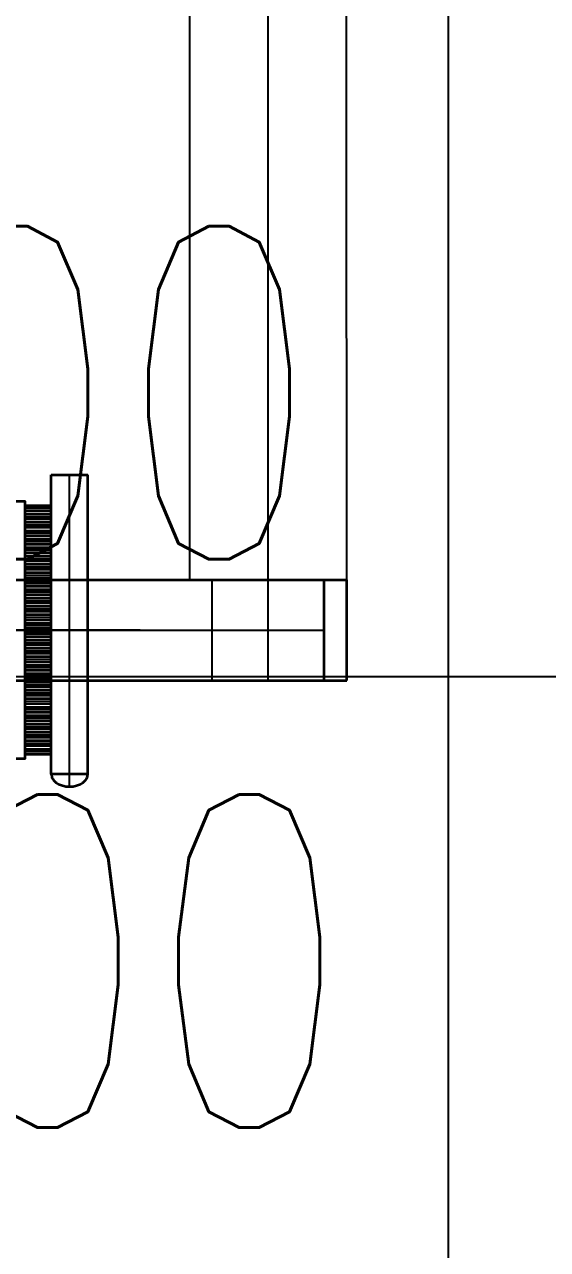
# Model space of a CAD drawing. Extents: x -170 to 1091, y -90 to 504.
# Drawn here: x 80.37 to 85.04, y 63.52 to 74.46 of the extents above; entities that cross this region are included whole.
import ezdxf

# ---------------------------------------------------------------- set-up
doc = ezdxf.new("R2010")
doc.units = 0
doc.header["$LTSCALE"] = 1000
doc.linetypes.add('CENTER', pattern=[50.8, 31.75, -6.35, 6.35, -6.35])
doc.linetypes.add('DASH', pattern=[0.35, 0.25, -0.1])
doc.layers.get('0').update_dxf_attribs({"linetype": 'CONTINUOUS'})
for name, color, linetype in [('CENTER', 2, 'CENTER'), ('DIM_COOR', 3, 'CONTINUOUS'), ('PUB_TEXT', 7, 'CONTINUOUS')]:
    doc.layers.add(name, color=color, linetype=linetype)
doc.layers.add('EB0', color=7, linetype='CONTINUOUS', lineweight=35)
doc.styles.add('_TCH_DIM', font='SIMPLEX', dxfattribs={"bigfont": 'GBCBIG'})

msp = doc.modelspace()

# ---------------------------------------------------------------- linework, layer by layer
at = {"color": 1, "linetype": 'DASH', "ltscale": 800}
msp.add_line((84.15001, 117.97583), (84.14994, 54.27583), dxfattribs=at)
at = {"layer": 'CENTER', "ltscale": 25}
msp.add_line((81.40132, 69.05002, -0.908), (70.97213, 69.05004, -0.908), dxfattribs=at)
at = {"layer": 'DIM_COOR', "color": 4, "linetype": 'Continuous'}
msp.add_line((85.86448, 68.63245), (69.14448, 68.63245), dxfattribs=at)
at = {"layer": 'EB0', "lineweight": 25}
for p, q in [((81.84498, 69.50002, -0.908), (81.84108, 103.05872, 0)), ((82.54497, 68.60002, -0.908), (82.54108, 103.05872, 0)), ((83.24497, 68.60002, -0.908), (83.24108, 103.05872, 0)), ((80.77044, 67.65252, -0.908), (80.77044, 70.43752, -0.908)), ((80.60794, 70.13752, -0.908), (80.37044, 70.13753, -0.908)), ((80.60794, 70.06252, -0.908), (80.37044, 70.06253, -0.908)), ((80.60794, 69.98752, -0.908), (80.37044, 69.98753, -0.908)), ((80.60794, 69.91252, -0.908), (80.37044, 69.91253, -0.908)), ((80.60794, 69.83752, -0.908), (80.37044, 69.83753, -0.908)), ((80.60794, 69.76252, -0.908), (80.37044, 69.76253, -0.908)), ((80.60794, 69.68752, -0.908), (80.37044, 69.68753, -0.908)), ((80.60794, 69.61252, -0.908), (80.37044, 69.61253, -0.908)), ((80.60794, 69.53752, -0.908), (80.37044, 69.53753, -0.908)), ((82.04497, 68.60002, -0.908), (82.04498, 69.50002, -0.908)), ((80.60794, 69.46252, -0.908), (80.37044, 69.46253, -0.908)), ((80.60794, 69.38752, -0.908), (80.37044, 69.38753, -0.908)), ((80.60794, 69.31252, -0.908), (80.37044, 69.31253, -0.908)), ((80.60794, 69.23752, -0.908), (80.37044, 69.23753, -0.908)), ((80.60794, 69.16252, -0.908), (80.37044, 69.16253, -0.908)), ((70.95497, 69.05004, -0.908), (83.04497, 69.05002, -0.908)), ((80.84265, 69.05002, -0.908), (72.47865, 69.05003, -0.908)), ((80.60794, 69.08752, -0.908), (80.37044, 69.08753, -0.908)), ((80.60794, 69.01252, -0.908), (80.37044, 69.01253, -0.908)), ((80.60794, 68.93752, -0.908), (80.37044, 68.93753, -0.908)), ((80.60794, 68.86252, -0.908), (80.37044, 68.86253, -0.908)), ((80.60794, 68.78752, -0.908), (80.37044, 68.78753, -0.908)), ((80.60794, 68.71252, -0.908), (80.37044, 68.71253, -0.908)), ((80.60794, 68.63752, -0.908), (80.37044, 68.63753, -0.908)), ((80.60794, 68.56252, -0.908), (80.37044, 68.56253, -0.908)), ((80.60794, 68.48752, -0.908), (80.37044, 68.48753, -0.908)), ((80.60794, 68.41252, -0.908), (80.37044, 68.41253, -0.908)), ((80.60794, 68.33752, -0.908), (80.37044, 68.33753, -0.908)), ((80.60794, 68.26252, -0.908), (80.37044, 68.26253, -0.908)), ((80.60794, 68.18752, -0.908), (80.37044, 68.18753, -0.908)), ((80.60794, 68.11252, -0.908), (80.37044, 68.11253, -0.908)), ((80.60794, 68.03752, -0.908), (80.37044, 68.03753, -0.908)), ((80.60794, 67.96252, -0.908), (80.37044, 67.96253, -0.908))]:
    msp.add_line(p, q, dxfattribs=at)
at = {"layer": 'EB0'}
for p, q in [((80.60794, 67.76252, -0.908), (80.60794, 70.43752, -0.908)), ((80.60794, 70.43752, -0.908), (80.93294, 70.43752, -0.908)), ((80.93294, 67.76252, -0.908), (80.93294, 70.43752, -0.908)), ((80.60794, 70.16002, -0.908), (80.37044, 70.16003, -0.908)), ((80.60794, 70.11502, -0.908), (80.37044, 70.11503, -0.908)), ((80.60794, 70.08502, -0.908), (80.37044, 70.08503, -0.908)), ((80.60794, 70.04002, -0.908), (80.37044, 70.04003, -0.908)), ((80.60794, 70.01002, -0.908), (80.37044, 70.01003, -0.908)), ((80.60794, 69.96502, -0.908), (80.37044, 69.96503, -0.908)), ((80.60794, 69.93502, -0.908), (80.37044, 69.93503, -0.908)), ((80.60794, 69.89002, -0.908), (80.37044, 69.89003, -0.908)), ((80.60794, 69.86002, -0.908), (80.37044, 69.86003, -0.908)), ((80.60794, 69.81502, -0.908), (80.37044, 69.81503, -0.908)), ((80.60794, 69.78502, -0.908), (80.37044, 69.78503, -0.908)), ((80.60794, 69.74002, -0.908), (80.37044, 69.74003, -0.908)), ((80.60794, 69.71002, -0.908), (80.37044, 69.71003, -0.908)), ((80.60794, 69.66502, -0.908), (80.37044, 69.66503, -0.908)), ((80.60794, 69.63502, -0.908), (80.37044, 69.63503, -0.908)), ((80.60794, 69.59002, -0.908), (80.37044, 69.59003, -0.908)), ((80.06098, 69.50003, -0.908), (83.04498, 69.50002, -0.908)), ((80.60794, 69.56002, -0.908), (80.37044, 69.56003, -0.908)), ((80.60794, 69.51502, -0.908), (80.37044, 69.51503, -0.908)), ((80.60794, 69.48502, -0.908), (80.37044, 69.48503, -0.908)), ((83.04497, 68.60002, -0.908), (83.04498, 69.50002, -0.908)), ((83.04498, 69.50002, -0.908), (83.24498, 69.50002, -0.908)), ((83.24497, 68.60002, -0.908), (83.24498, 69.50002, -0.908)), ((80.60794, 69.44002, -0.908), (80.37044, 69.44003, -0.908)), ((80.60794, 69.41002, -0.908), (80.37044, 69.41003, -0.908)), ((80.60794, 69.36502, -0.908), (80.37044, 69.36503, -0.908)), ((80.60794, 69.33502, -0.908), (80.37044, 69.33503, -0.908)), ((80.60794, 69.29002, -0.908), (80.37044, 69.29003, -0.908)), ((80.60794, 69.26002, -0.908), (80.37044, 69.26003, -0.908)), ((80.60794, 69.21502, -0.908), (80.37044, 69.21503, -0.908)), ((80.60794, 69.18502, -0.908), (80.37044, 69.18503, -0.908)), ((80.60794, 69.14002, -0.908), (80.37044, 69.14003, -0.908)), ((80.60794, 69.11002, -0.908), (80.37044, 69.11003, -0.908)), ((80.60794, 69.06502, -0.908), (80.37044, 69.06503, -0.908)), ((80.60794, 69.03502, -0.908), (80.37044, 69.03503, -0.908)), ((80.60794, 68.99002, -0.908), (80.37044, 68.99003, -0.908)), ((80.60794, 68.96002, -0.908), (80.37044, 68.96003, -0.908)), ((80.60794, 68.91502, -0.908), (80.37044, 68.91503, -0.908)), ((80.60794, 68.88502, -0.908), (80.37044, 68.88503, -0.908)), ((80.60794, 68.84002, -0.908), (80.37044, 68.84003, -0.908)), ((80.60794, 68.81002, -0.908), (80.37044, 68.81003, -0.908)), ((80.60794, 68.76502, -0.908), (80.37044, 68.76503, -0.908)), ((80.60794, 68.73502, -0.908), (80.37044, 68.73503, -0.908)), ((80.06097, 68.60003, -0.908), (83.04497, 68.60002, -0.908)), ((80.60794, 68.69002, -0.908), (80.37044, 68.69003, -0.908)), ((80.60794, 68.66002, -0.908), (80.37044, 68.66003, -0.908)), ((80.60794, 68.61502, -0.908), (80.37044, 68.61503, -0.908)), ((83.04497, 68.60002, -0.908), (83.24497, 68.60002, -0.908)), ((80.60794, 68.58502, -0.908), (80.37044, 68.58503, -0.908)), ((80.60794, 68.54002, -0.908), (80.37044, 68.54003, -0.908)), ((80.60794, 68.51002, -0.908), (80.37044, 68.51003, -0.908)), ((80.60794, 68.46502, -0.908), (80.37044, 68.46503, -0.908)), ((80.60794, 68.43502, -0.908), (80.37044, 68.43503, -0.908)), ((80.60794, 68.39002, -0.908), (80.37044, 68.39003, -0.908)), ((80.60794, 68.36002, -0.908), (80.37044, 68.36003, -0.908)), ((80.60794, 68.31502, -0.908), (80.37044, 68.31503, -0.908)), ((80.60794, 68.28502, -0.908), (80.37044, 68.28503, -0.908)), ((80.60794, 68.24002, -0.908), (80.37044, 68.24003, -0.908)), ((80.60794, 68.21002, -0.908), (80.37044, 68.21003, -0.908)), ((80.60794, 68.16502, -0.908), (80.37044, 68.16503, -0.908)), ((80.60794, 68.13502, -0.908), (80.37044, 68.13503, -0.908)), ((80.60794, 68.09002, -0.908), (80.37044, 68.09003, -0.908)), ((80.60794, 68.06002, -0.908), (80.37044, 68.06003, -0.908)), ((80.60794, 68.01502, -0.908), (80.37044, 68.01503, -0.908)), ((80.60794, 67.98502, -0.908), (80.37044, 67.98503, -0.908)), ((80.60794, 67.94002, -0.908), (80.37044, 67.94003, -0.908)), ((80.93294, 67.76252, -0.908), (80.60794, 67.76252, -0.908))]:
    msp.add_line(p, q, dxfattribs=at)
at = {"layer": 'EB0', "elevation": -0.908}
for points in [[(73.67044, 67.90003), (73.67044, 70.20003), (80.37044, 70.20003), (80.37044, 67.90003), (77.02044, 67.90003)], [(80.60794, 67.76252), (80.60829, 67.75533), (80.60933, 67.74817), (80.61106, 67.74106), (80.61348, 67.73405), (80.61656, 67.72717), (80.62031, 67.72043), (80.6247, 67.71387), (80.62971, 67.70752), (80.63532, 67.70141), (80.64152, 67.69556), (80.64826, 67.69), (80.65553, 67.68474), (80.66329, 67.67982), (80.67151, 67.67526), (80.68016, 67.67106), (80.68919, 67.66726), (80.69857, 67.66387), (80.70825, 67.6609), (80.7182, 67.65836), (80.72838, 67.65627), (80.73874, 67.65464), (80.74923, 67.65347), (80.75981, 67.65276), (80.77044, 67.65252), (80.78107, 67.65276), (80.79165, 67.65347), (80.80214, 67.65464), (80.8125, 67.65627), (80.82267, 67.65836), (80.83263, 67.6609), (80.84231, 67.66387), (80.85169, 67.66726), (80.86072, 67.67106), (80.86936, 67.67526), (80.87758, 67.67982), (80.88534, 67.68474), (80.89261, 67.69), (80.89936, 67.69556), (80.90555, 67.70141), (80.91117, 67.70752), (80.91618, 67.71387), (80.92057, 67.72043), (80.92431, 67.72717), (80.9274, 67.73405), (80.92982, 67.74106), (80.93155, 67.74817), (80.93259, 67.75533), (80.93294, 67.76252)]]:
    msp.add_lwpolyline(points, dxfattribs=at)

# ---------------------------------------------------------------- texts
at = {"layer": 'PUB_TEXT', "linetype": 'Continuous', "style": '_TCH_DIM', "width": 0.705882}
for s, p in [('A=58.700', (69.14448, 69.68245)), ('B=93.000', (69.14448, 64.60745))]:
    msp.add_text(s, height=2.975, dxfattribs=at).set_placement(p)

doc.saveas('drawing.dxf')
